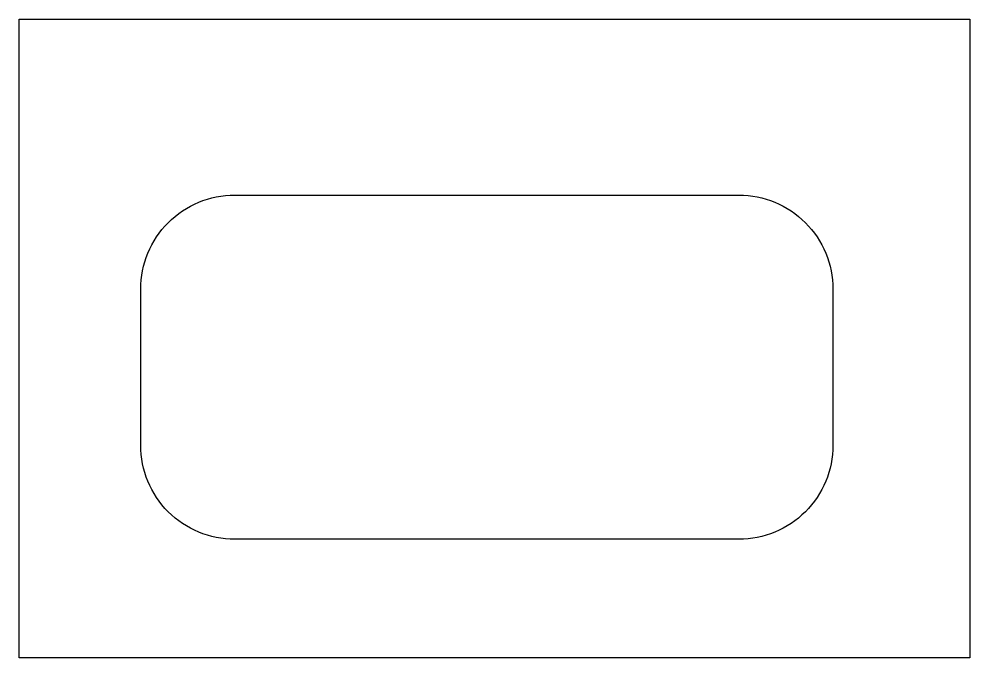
# Model space of a CAD drawing. Header units: millimetres. Extents: x -128 to 125, y -90 to 80.
import ezdxf

# ---------------------------------------------------------------- set-up
doc = ezdxf.new("R2010")
doc.units = ezdxf.units.MM
doc.layers.get('0').update_dxf_attribs({"linetype": 'CONTINUOUS'})

msp = doc.modelspace()

# ---------------------------------------------------------------- linework, layer by layer
msp.add_lwpolyline([(-127.93, 79.98), (125, 79.98), (125, -90), (-127.93, -90)], close=True)
msp.add_lwpolyline([(63.54, -58.43), (-70.57, -58.43, -0.414214), (-95.57, -33.43), (-95.57, 8.12, -0.414214), (-70.57, 33.12), (63.54, 33.12, -0.414214), (88.54, 8.12), (88.54, -33.43, -0.414214)], format="xyb", close=True)

doc.saveas('drawing.dxf')
